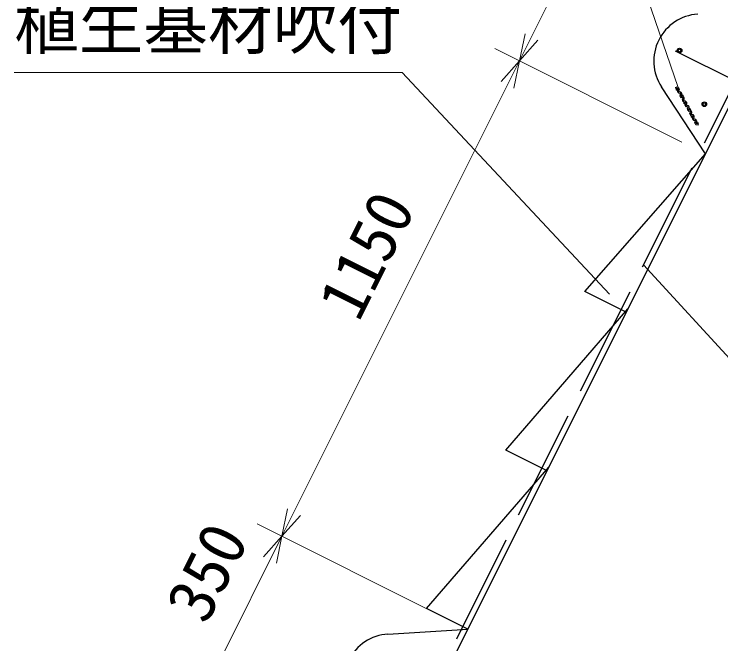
# Model space of a CAD drawing. Units: millimetres, scale not verified. Extents: x 400 to 16400, y 400 to 11650.
# Drawn here: x 13157 to 14688, y 2208 to 3571 of the extents above; entities that cross this region are included whole.
import ezdxf
from ezdxf.enums import TextEntityAlignment as Align

# ---------------------------------------------------------------- set-up
doc = ezdxf.new("R2010")
doc.units = ezdxf.units.MM
doc.header["$LTSCALE"] = 40
doc.linetypes.add('DASHED', pattern=[7.5, 6, -1.5])
for name, color, linetype, lineweight in [('C-STR', 6, 'Continuous', 25), ('C-STR-DIM', 1, 'Continuous', 13), ('C-STR-HTXT', 7, 'Continuous', 13)]:
    doc.layers.add(name, color=color, linetype=linetype, lineweight=lineweight)
doc.styles.add('ＭＳ ゴシック', font='')
doc.styles.get('ＭＳ ゴシック').set_extended_font_data('MS Gothic')

msp = doc.modelspace()

# ---------------------------------------------------------------- linework, layer by layer
at = {"layer": 'C-STR', "color": 1, "linetype": 'DASHED'}
msp.add_line((13310.73, 608.7), (15537.72, 5062.68), dxfattribs=at)
at = {"layer": 'C-STR', "color": 7}
for p, q in [((13312.56, 585.09), (15548.63, 5057.22)), ((15260.65, 3155.23), (14589.83, 3490.64)), ((14654.2, 3268.37), (14558.95, 3413.27)), ((13966.83, 2229.04), (14139.91, 2239.78))]:
    msp.add_line(p, q, dxfattribs=at)
at = {"layer": 'C-STR'}
for p, q in [((14589.26, 3411.86), (14591.55, 3412.75)), ((14595.17, 3411.77), (14591.55, 3412.75)), ((14589.26, 3411.86), (14589.77, 3410.92)), ((14594.77, 3408.86), (14591.15, 3409.84)), ((14593.96, 3404.72), (14595.08, 3408.29)), ((14594.13, 3402.97), (14595.16, 3401.1)), ((14600.15, 3399.04), (14596.53, 3400.02)), ((14597.57, 3408.81), (14596.55, 3410.68)), ((14596.62, 3403.49), (14597.74, 3407.07)), ((14600.55, 3401.95), (14596.93, 3402.93)), ((14599.34, 3394.9), (14600.46, 3398.47)), ((14602.95, 3398.99), (14601.93, 3400.86)), ((14602.01, 3393.67), (14603.13, 3397.25)), ((14599.51, 3393.15), (14600.54, 3391.28)), ((14605.53, 3389.22), (14601.92, 3390.2)), ((14605.93, 3392.13), (14602.32, 3393.1)), ((14604.72, 3385.08), (14605.84, 3388.65)), ((14604.9, 3383.33), (14605.92, 3381.46)), ((14608.34, 3389.17), (14607.31, 3391.04)), ((14607.39, 3383.85), (14608.51, 3387.42)), ((14611.32, 3382.3), (14607.7, 3383.28)), ((14610.92, 3379.4), (14607.3, 3380.37)), ((14610.11, 3375.26), (14611.23, 3378.83)), ((14610.28, 3373.51), (14611.3, 3371.64)), ((14616.17, 3369.5), (14612.68, 3370.55)), ((14613.72, 3379.35), (14612.7, 3381.22)), ((14612.77, 3374.03), (14613.89, 3377.6)), ((14616.7, 3372.48), (14613.08, 3373.46)), ((14615.49, 3365.43), (14616.47, 3368.94)), ((14619.1, 3369.53), (14618.08, 3371.4)), ((14618.16, 3364.21), (14619.28, 3367.78)), ((14615.66, 3363.69), (14616.69, 3361.82)), ((14621.68, 3359.75), (14618.07, 3360.73)), ((14622.08, 3362.66), (14618.47, 3363.64)), ((14620.87, 3355.61), (14621.99, 3359.19)), ((14621.05, 3353.87), (14622.07, 3352)), ((14624.49, 3359.71), (14623.46, 3361.58)), ((14623.54, 3354.39), (14624.66, 3357.96)), ((14627.47, 3352.84), (14623.85, 3353.82)), ((14629.87, 3349.88), (14628.84, 3351.75)), ((14627.07, 3349.93), (14623.45, 3350.91)), ((14626.26, 3345.79), (14627.38, 3349.37)), ((14626.43, 3344.04), (14627.45, 3342.17)), ((14627.39, 3349.82), (14627.63, 3349.86)), ((14627.63, 3349.86), (14627.39, 3349.82)), ((14627.39, 3349.79), (14627.63, 3349.86)), ((14627.63, 3349.86), (14627.39, 3349.79)), ((14627.39, 3349.82), (14627.63, 3349.86)), ((14627.63, 3349.86), (14627.39, 3349.82)), ((14627.39, 3349.79), (14627.63, 3349.86)), ((14627.63, 3349.86), (14627.39, 3349.79)), ((14627.4, 3349.85), (14627.39, 3349.82)), ((14627.4, 3349.85), (14627.39, 3349.82)), ((14627.39, 3349.82), (14627.39, 3349.79)), ((14627.39, 3349.82), (14627.39, 3349.79)), ((14627.39, 3349.79), (14627.4, 3349.76)), ((14627.39, 3349.79), (14627.4, 3349.76)), ((14627.41, 3349.88), (14627.4, 3349.85)), ((14627.41, 3349.88), (14627.4, 3349.85)), ((14627.4, 3349.85), (14627.63, 3349.86)), ((14627.63, 3349.86), (14627.4, 3349.85)), ((14627.4, 3349.76), (14627.63, 3349.86)), ((14627.63, 3349.86), (14627.4, 3349.76)), ((14627.4, 3349.85), (14627.63, 3349.86)), ((14627.63, 3349.86), (14627.4, 3349.85)), ((14627.4, 3349.76), (14627.63, 3349.86)), ((14627.63, 3349.86), (14627.4, 3349.76)), ((14627.4, 3349.76), (14627.42, 3349.73)), ((14627.4, 3349.76), (14627.42, 3349.73)), ((14627.43, 3349.91), (14627.41, 3349.88)), ((14627.43, 3349.91), (14627.41, 3349.88)), ((14627.41, 3349.88), (14627.63, 3349.86)), ((14627.63, 3349.86), (14627.41, 3349.88)), ((14627.41, 3349.88), (14627.63, 3349.86)), ((14627.63, 3349.86), (14627.41, 3349.88)), ((14627.42, 3349.73), (14627.63, 3349.86)), ((14627.63, 3349.86), (14627.42, 3349.73)), ((14627.42, 3349.73), (14627.63, 3349.86)), ((14627.63, 3349.86), (14627.42, 3349.73)), ((14627.42, 3349.73), (14627.44, 3349.71)), ((14627.42, 3349.73), (14627.44, 3349.71)), ((14627.46, 3349.92), (14627.43, 3349.91)), ((14627.46, 3349.92), (14627.43, 3349.91)), ((14627.43, 3349.91), (14627.63, 3349.86)), ((14627.63, 3349.86), (14627.43, 3349.91)), ((14627.43, 3349.91), (14627.63, 3349.86)), ((14627.63, 3349.86), (14627.43, 3349.91)), ((14627.44, 3349.71), (14627.63, 3349.86)), ((14627.63, 3349.86), (14627.44, 3349.71)), ((14627.44, 3349.71), (14627.63, 3349.86)), ((14627.63, 3349.86), (14627.44, 3349.71)), ((14627.44, 3349.71), (14627.47, 3349.69)), ((14627.44, 3349.71), (14627.47, 3349.69)), ((14627.49, 3349.93), (14627.46, 3349.92)), ((14627.49, 3349.93), (14627.46, 3349.92)), ((14627.46, 3349.92), (14627.63, 3349.86)), ((14627.63, 3349.86), (14627.46, 3349.92)), ((14627.46, 3349.92), (14627.63, 3349.86)), ((14627.63, 3349.86), (14627.46, 3349.92)), ((14627.47, 3349.69), (14627.63, 3349.86)), ((14627.63, 3349.86), (14627.47, 3349.69)), ((14627.47, 3349.69), (14627.63, 3349.86)), ((14627.63, 3349.86), (14627.47, 3349.69)), ((14627.47, 3349.69), (14627.5, 3349.69)), ((14627.47, 3349.69), (14627.5, 3349.69)), ((14627.53, 3349.93), (14627.49, 3349.93)), ((14627.49, 3349.93), (14627.63, 3349.86)), ((14627.63, 3349.86), (14627.49, 3349.93)), ((14627.53, 3349.93), (14627.49, 3349.93)), ((14627.49, 3349.93), (14627.63, 3349.86)), ((14627.63, 3349.86), (14627.49, 3349.93)), ((14627.5, 3349.69), (14627.63, 3349.86)), ((14627.63, 3349.86), (14627.5, 3349.69)), ((14627.5, 3349.69), (14627.63, 3349.86)), ((14627.63, 3349.86), (14627.5, 3349.69)), ((14627.5, 3349.69), (14627.54, 3349.69)), ((14627.5, 3349.69), (14627.54, 3349.69)), ((14627.56, 3349.93), (14627.53, 3349.93)), ((14627.53, 3349.93), (14627.63, 3349.86)), ((14627.63, 3349.86), (14627.53, 3349.93)), ((14627.56, 3349.93), (14627.53, 3349.93)), ((14627.53, 3349.93), (14627.63, 3349.86)), ((14627.63, 3349.86), (14627.53, 3349.93)), ((14627.54, 3349.69), (14627.63, 3349.86)), ((14627.63, 3349.86), (14627.54, 3349.69)), ((14627.54, 3349.69), (14627.63, 3349.86)), ((14627.63, 3349.86), (14627.54, 3349.69)), ((14627.54, 3349.69), (14627.57, 3349.7)), ((14627.54, 3349.69), (14627.57, 3349.7)), ((14627.59, 3349.91), (14627.56, 3349.93)), ((14627.56, 3349.93), (14627.63, 3349.86)), ((14627.63, 3349.86), (14627.56, 3349.93)), ((14627.59, 3349.91), (14627.56, 3349.93)), ((14627.56, 3349.93), (14627.63, 3349.86)), ((14627.63, 3349.86), (14627.56, 3349.93)), ((14627.57, 3349.7), (14627.63, 3349.86)), ((14627.63, 3349.86), (14627.57, 3349.7)), ((14627.57, 3349.7), (14627.63, 3349.86)), ((14627.63, 3349.86), (14627.57, 3349.7)), ((14627.57, 3349.7), (14627.59, 3349.71)), ((14627.57, 3349.7), (14627.59, 3349.71)), ((14627.61, 3349.89), (14627.59, 3349.91)), ((14627.59, 3349.91), (14627.63, 3349.86)), ((14627.63, 3349.86), (14627.59, 3349.91)), ((14627.61, 3349.89), (14627.59, 3349.91)), ((14627.59, 3349.91), (14627.63, 3349.86)), ((14627.63, 3349.86), (14627.59, 3349.91)), ((14627.59, 3349.71), (14627.63, 3349.86)), ((14627.63, 3349.86), (14627.59, 3349.71)), ((14627.59, 3349.71), (14627.63, 3349.86)), ((14627.63, 3349.86), (14627.59, 3349.71)), ((14627.59, 3349.71), (14627.62, 3349.74)), ((14627.59, 3349.71), (14627.62, 3349.74)), ((14627.63, 3349.86), (14627.61, 3349.89)), ((14627.63, 3349.86), (14627.61, 3349.89)), ((14627.62, 3349.74), (14627.63, 3349.86)), ((14627.63, 3349.86), (14627.62, 3349.74)), ((14627.62, 3349.74), (14627.63, 3349.86)), ((14627.63, 3349.86), (14627.62, 3349.74)), ((14627.62, 3349.74), (14627.63, 3349.77)), ((14627.62, 3349.74), (14627.63, 3349.77)), ((14627.63, 3349.77), (14627.63, 3349.86)), ((14627.63, 3349.86), (14627.63, 3349.77)), ((14627.64, 3349.8), (14627.63, 3349.86)), ((14627.63, 3349.86), (14627.64, 3349.8)), ((14627.64, 3349.83), (14627.63, 3349.86)), ((14627.63, 3349.77), (14627.63, 3349.86)), ((14627.63, 3349.86), (14627.63, 3349.77)), ((14627.64, 3349.8), (14627.63, 3349.86)), ((14627.63, 3349.86), (14627.64, 3349.8)), ((14627.64, 3349.83), (14627.63, 3349.86)), ((14627.63, 3349.77), (14627.64, 3349.8)), ((14627.63, 3349.77), (14627.64, 3349.8)), ((14627.64, 3349.8), (14627.64, 3349.83)), ((14627.64, 3349.8), (14627.64, 3349.83)), ((14632.45, 3340.11), (14628.83, 3341.09)), ((14628.92, 3344.56), (14630.04, 3348.14)), ((14632.85, 3343.02), (14629.23, 3344)), ((14631.64, 3335.97), (14632.76, 3339.54)), ((14631.64, 3335.97), (14632.76, 3339.54)), ((14635.25, 3340.06), (14634.23, 3341.93)), ((14634.31, 3334.74), (14635.43, 3338.32)), ((14631.81, 3334.22), (14632.87, 3332.37)), ((14638.28, 3330.17), (14634.22, 3331.27)), ((14638.28, 3330.17), (14634.22, 3331.27)), ((14639.15, 3332.95), (14634.62, 3334.18)), ((14638.28, 3330.17), (14639.15, 3332.95)), ((14393.3, 2970.17), (14654.2, 3268.37)), ((14482.74, 2925.45), (14393.3, 2970.17)), ((14221.88, 2627.33), (14486.63, 2933.23)), ((14311.32, 2582.61), (14221.88, 2627.33)), ((14050.46, 2284.5), (14315.21, 2590.39)), ((14139.91, 2239.78), (14050.46, 2284.5))]:
    msp.add_line(p, q, dxfattribs=at)
at = {"layer": 'C-STR', "color": 7}
for centre, radius in [((14598.3, 3491.98), 5), ((14598.3, 3491.98), 3), ((14651.97, 3375.7), 5), ((14651.97, 3375.7), 3)]:
    msp.add_circle(centre, radius, dxfattribs=at)
at = {"layer": 'C-STR'}
for centre, radius in [((14593.18, 3407.62), 1.64), ((14603.9, 3394.34), 1.64), ((14609.33, 3378.16), 1.64), ((14620.05, 3364.88), 1.64), ((14625.48, 3348.69), 1.64), ((14627.51, 3349.81), 0.125), ((14627.51, 3349.81), 0.125), ((14636.2, 3335.41), 1.64)]:
    msp.add_circle(centre, radius, dxfattribs=at)
at = {"layer": 'C-STR', "color": 7}
for centre in [(14644.43, 3468.91), (13973.61, 2127.27)]:
    msp.add_arc(centre, 102, 93.80869, 213.06111, dxfattribs=at)
at = {"layer": 'C-STR'}
for centre, radius, start, end in [((14591.74, 3412), 2.24, 208.72695, 254.85026), ((14596.09, 3404.05), 2.24, 162.60365, 208.72695), ((14594.65, 3408.43), 0.448, 342.60365, 74.85026), ((14597.12, 3402.18), 2.24, 208.72695, 254.85026), ((14594.58, 3409.61), 2.24, 28.72695, 74.85026), ((14597.05, 3403.36), 0.448, 162.60365, 254.85026), ((14595.61, 3407.74), 2.24, 342.60365, 28.72695), ((14600.03, 3398.61), 0.448, 342.60365, 74.85026), ((14599.96, 3399.79), 2.24, 28.72695, 74.85026), ((14600.99, 3397.92), 2.24, 342.60365, 28.72695), ((14601.48, 3394.23), 2.24, 162.60365, 208.72695), ((14602.5, 3392.36), 2.24, 208.72695, 254.85026), ((14602.43, 3393.54), 0.448, 162.60365, 254.85026), ((14606.86, 3384.41), 2.24, 162.60365, 208.72695), ((14605.42, 3388.79), 0.448, 342.60365, 74.85026), ((14605.35, 3389.96), 2.24, 28.72695, 74.85026), ((14607.82, 3383.72), 0.448, 162.60365, 254.85026), ((14606.37, 3388.09), 2.24, 342.60365, 28.72695), ((14610.73, 3380.14), 2.24, 28.72695, 74.85026), ((14607.89, 3382.54), 2.24, 208.72695, 254.85026), ((14612.24, 3374.59), 2.24, 162.60365, 208.72695), ((14610.8, 3378.96), 0.448, 342.60365, 74.85026), ((14613.27, 3372.72), 2.24, 208.72695, 254.85026), ((14613.2, 3373.89), 0.448, 162.60365, 254.85026), ((14611.76, 3378.27), 2.24, 342.60365, 28.72695), ((14616.11, 3370.32), 2.24, 28.72695, 74.85026), ((14617.14, 3368.45), 2.24, 342.60365, 28.72695), ((14617.63, 3364.76), 2.24, 162.60365, 208.72695), ((14618.65, 3362.89), 2.24, 208.72695, 254.85026), ((14618.58, 3364.07), 0.448, 162.60365, 254.85026), ((14623.01, 3354.94), 2.24, 162.60365, 208.72695), ((14621.56, 3359.32), 0.448, 342.60365, 74.85026), ((14624.03, 3353.07), 2.24, 208.72695, 254.85026), ((14621.5, 3360.5), 2.24, 28.72695, 74.85026), ((14623.97, 3354.25), 0.448, 162.60365, 254.85026), ((14622.52, 3358.63), 2.24, 342.60365, 28.72695), ((14626.88, 3350.68), 2.24, 28.72695, 74.85026), ((14628.39, 3345.12), 2.24, 162.60365, 208.72695), ((14626.95, 3349.5), 0.448, 342.60365, 74.85026), ((14629.42, 3343.25), 2.24, 208.72695, 254.85026), ((14629.35, 3344.43), 0.448, 162.60365, 254.85026), ((14627.91, 3348.81), 2.24, 342.60365, 28.72695), ((14632.33, 3339.68), 0.448, 342.60365, 74.85026), ((14632.26, 3340.86), 2.24, 28.72695, 74.85026), ((14633.29, 3338.99), 2.24, 342.60365, 28.72695), ((14633.78, 3335.3), 2.24, 162.60365, 208.72695), ((14635.49, 3334.07), 3.12, 213.02297, 243.91389), ((14634.73, 3334.61), 0.448, 162.60365, 254.85026)]:
    msp.add_arc(centre, radius, start, end, dxfattribs=at)
at = {"layer": 'C-STR-DIM'}
for p, q in [((14251.71, 3469.62), (14408.24, 3782.66)), ((14251.71, 3469.62), (14263.74, 3528.4)), ((14251.71, 3469.62), (14291.52, 3514.51)), ((14603.22, 3293.86), (14198.05, 3496.45)), ((13737.41, 2441.02), (14251.71, 3469.62)), ((13737.41, 2441.02), (14251.71, 3469.62)), ((13737.41, 2441.02), (14251.71, 3469.62)), ((14251.71, 3469.62), (14211.9, 3424.72)), ((14251.71, 3469.62), (14239.68, 3410.83)), ((13737.41, 2441.02), (13749.44, 2499.81)), ((13737.41, 2441.02), (13777.22, 2485.92)), ((14088.92, 2265.27), (13683.75, 2467.86)), ((13580.89, 2127.97), (13737.41, 2441.02)), ((13737.41, 2441.02), (13697.61, 2396.13)), ((13737.41, 2441.02), (13725.39, 2382.24))]:
    msp.add_line(p, q, dxfattribs=at)
at = {"layer": 'C-STR-HTXT', "color": 1}
for p, q in [((14595.17, 3411.77), (14300.07, 4275.17)), ((13997.47, 3444.63), (13157.47, 3444.63)), ((14446.43, 2964.63), (13997.47, 3444.63)), ((14520.51, 3028.27), (14891.16, 2623.85))]:
    msp.add_line(p, q, dxfattribs=at)

# ---------------------------------------------------------------- texts
at = {"layer": 'C-STR-HTXT', "style": 'ＭＳ ゴシック'}
msp.add_text('植生基材吹付', height=102.6, dxfattribs=at).set_placement((13157.47, 3464.63), align=Align.BOTTOM_LEFT)
for s, p in [('1150', (13931.04, 2888.21)), ('350', (13601.14, 2233.1))]:
    msp.add_text(s, height=102.6, rotation=63.435, dxfattribs=at).set_placement(p, align=Align.BOTTOM_LEFT)

doc.saveas('drawing.dxf')
